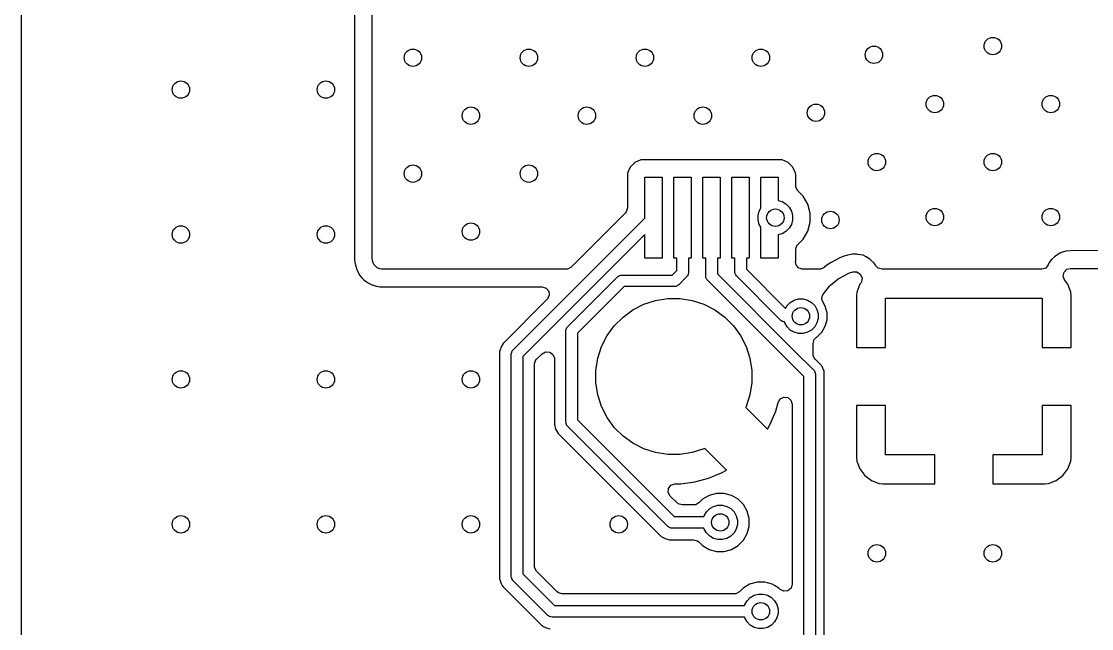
# Model space of a CAD drawing. Extents: x 2.65 to 6.49, y -4.64 to -1.62.
# Drawn here: x 2.648 to 3.374, y -3.713 to -3.3 of the extents above; entities that cross this region are included whole.
import ezdxf

# ---------------------------------------------------------------- set-up
doc = ezdxf.new("R2010")
doc.units = 0
doc.header["$MEASUREMENT"] = 0
doc.layers.add('BLACK', color=7, linetype='CONTINUOUS')

msp = doc.modelspace()

# ---------------------------------------------------------------- linework, layer by layer
at = {"layer": 'BLACK', "linetype": 'CONTINUOUS'}
for p, q in [((2.64766, -4.50913), (2.64766, -2.96767)), ((2.88583, -3.4613), (2.88583, -3.09087)), ((2.8738, -3.19707), (2.8738, -3.4613)), ((3.06094, -3.3991), (3.05915, -3.40315)), ((3.06406, -3.39598), (3.06094, -3.3991)), ((3.06811, -3.39419), (3.06406, -3.39598)), ((3.0691, -3.39407), (3.06811, -3.39419)), ((3.06811, -3.39419), (3.06811, -3.39419)), ((3.08444, -3.39407), (3.0691, -3.39407)), ((3.0691, -3.39407), (3.0691, -3.39407)), ((3.08543, -3.39419), (3.08444, -3.39407)), ((3.0858, -3.39423), (3.08543, -3.39419)), ((3.08581, -3.39416), (3.0858, -3.39423)), ((3.08742, -3.39416), (3.08581, -3.39416)), ((3.08743, -3.39423), (3.08742, -3.39416)), ((3.08878, -3.39407), (3.08743, -3.39423)), ((3.08879, -3.39407), (3.08878, -3.39407)), ((3.10413, -3.39407), (3.08879, -3.39407)), ((3.10512, -3.39419), (3.10413, -3.39407)), ((3.10548, -3.39423), (3.10512, -3.39419)), ((3.10549, -3.39416), (3.10548, -3.39423)), ((3.10711, -3.39416), (3.10549, -3.39416)), ((3.10712, -3.39423), (3.10711, -3.39416)), ((3.10847, -3.39407), (3.10712, -3.39423)), ((3.12381, -3.39407), (3.10847, -3.39407)), ((3.10847, -3.39407), (3.10847, -3.39407)), ((3.1248, -3.39419), (3.12381, -3.39407)), ((3.12517, -3.39423), (3.1248, -3.39419)), ((3.12518, -3.39416), (3.12517, -3.39423)), ((3.12679, -3.39416), (3.12518, -3.39416)), ((3.1268, -3.39423), (3.12679, -3.39416)), ((3.12815, -3.39407), (3.1268, -3.39423)), ((3.12816, -3.39407), (3.12815, -3.39407)), ((3.1435, -3.39407), (3.12816, -3.39407)), ((3.14449, -3.39419), (3.1435, -3.39407)), ((3.14485, -3.39423), (3.14449, -3.39419)), ((3.14486, -3.39416), (3.14485, -3.39423)), ((3.14648, -3.39416), (3.14486, -3.39416)), ((3.14649, -3.39423), (3.14648, -3.39416)), ((3.14784, -3.39407), (3.14649, -3.39423)), ((3.16318, -3.39407), (3.14784, -3.39407)), ((3.14784, -3.39407), (3.14784, -3.39407)), ((3.16417, -3.39419), (3.16318, -3.39407)), ((3.16822, -3.39598), (3.16417, -3.39419)), ((3.17135, -3.3991), (3.16822, -3.39598)), ((3.16822, -3.39598), (3.16822, -3.39598)), ((3.17313, -3.40315), (3.17135, -3.3991)), ((3.05915, -3.40315), (3.05904, -3.40414)), ((3.05904, -3.40414), (3.05904, -3.42688)), ((3.05915, -3.40315), (3.05915, -3.40315)), ((3.07087, -3.4338), (3.07087, -3.40591)), ((3.07087, -3.40591), (3.08268, -3.40591)), ((3.08268, -3.40591), (3.08268, -3.46102)), ((3.09055, -3.46102), (3.09055, -3.40591)), ((3.09055, -3.40591), (3.10236, -3.40591)), ((3.10236, -3.40591), (3.10236, -3.46102)), ((3.11024, -3.46102), (3.11024, -3.40591)), ((3.11024, -3.40591), (3.12205, -3.40591)), ((3.12205, -3.40591), (3.12205, -3.46102)), ((3.12992, -3.46102), (3.12992, -3.40591)), ((3.12992, -3.40591), (3.14173, -3.40591)), ((3.14173, -3.40591), (3.14173, -3.46102)), ((3.14961, -3.42709), (3.14961, -3.40591)), ((3.14961, -3.40591), (3.16142, -3.40591)), ((3.16142, -3.40591), (3.16142, -3.42187)), ((3.17325, -3.40414), (3.17313, -3.40315)), ((3.17313, -3.40315), (3.17313, -3.40315)), ((3.17313, -3.40315), (3.17313, -3.40315)), ((3.17325, -3.41181), (3.17325, -3.40414)), ((3.17325, -3.40414), (3.17325, -3.40414)), ((3.17325, -3.40414), (3.17325, -3.40414)), ((3.17336, -3.41284), (3.17325, -3.41181)), ((3.17468, -3.41526), (3.17336, -3.41284)), ((3.17837, -3.41895), (3.17468, -3.41526)), ((3.18148, -3.42434), (3.17837, -3.41895)), ((3.17837, -3.41895), (3.17837, -3.41895)), ((3.17837, -3.41895), (3.17837, -3.41895)), ((3.05904, -3.42688), (3.05826, -3.42952)), ((3.14854, -3.42894), (3.14961, -3.42709)), ((3.16142, -3.42187), (3.16397, -3.42255)), ((3.16397, -3.42255), (3.16664, -3.42409)), ((3.16664, -3.42409), (3.16882, -3.42627)), ((3.16882, -3.42627), (3.17036, -3.42894)), ((3.18309, -3.43035), (3.18148, -3.42434)), ((3.18148, -3.42434), (3.18148, -3.42434)), ((2.98131, -3.52336), (3.07087, -3.4338)), ((3.05761, -3.43033), (3.02086, -3.46707)), ((3.05826, -3.42952), (3.05761, -3.43033)), ((3.14774, -3.43192), (3.14854, -3.42894)), ((3.14774, -3.43501), (3.14774, -3.43192)), ((3.14854, -3.43798), (3.14774, -3.43501)), ((3.17036, -3.42894), (3.17116, -3.43192)), ((3.17116, -3.43501), (3.17036, -3.43798)), ((3.17116, -3.43192), (3.17116, -3.43501)), ((3.18309, -3.43658), (3.18309, -3.43035)), ((3.14961, -3.43984), (3.14854, -3.43798)), ((3.14961, -3.46102), (3.14961, -3.43984)), ((3.16664, -3.44283), (3.16397, -3.44438)), ((3.16882, -3.44065), (3.16664, -3.44283)), ((3.17036, -3.43798), (3.16882, -3.44065)), ((3.17837, -3.44798), (3.18148, -3.44259)), ((3.18148, -3.44259), (3.18309, -3.43658)), ((3.07087, -3.44494), (2.98803, -3.52777)), ((3.07087, -3.46102), (3.07087, -3.44494)), ((3.16397, -3.44438), (3.16142, -3.44506)), ((3.16142, -3.44506), (3.16142, -3.46102)), ((3.17496, -3.45139), (3.17837, -3.44798)), ((3.17325, -3.45509), (3.17364, -3.45378)), ((3.17325, -3.4551), (3.17325, -3.45509)), ((3.17325, -3.46279), (3.17325, -3.4551)), ((3.17364, -3.45378), (3.17402, -3.45248)), ((3.17402, -3.45248), (3.17404, -3.45246)), ((3.17404, -3.45245), (3.17406, -3.45244)), ((3.17404, -3.45246), (3.17404, -3.45245)), ((3.17406, -3.45244), (3.17468, -3.45167)), ((3.17468, -3.45167), (3.17496, -3.45139)), ((3.35253, -3.45753), (3.34888, -3.46002)), ((3.35441, -3.45688), (3.35253, -3.45752)), ((3.35253, -3.45752), (3.35253, -3.45753)), ((3.35674, -3.45628), (3.35441, -3.45688)), ((3.35441, -3.45688), (3.35441, -3.45688)), ((3.3597, -3.4559), (3.35674, -3.45628)), ((3.54404, -3.45563), (3.3597, -3.4559)), ((2.8738, -3.4613), (2.87382, -3.46176)), ((2.87382, -3.46176), (2.87385, -3.46227)), ((2.87385, -3.46227), (2.87386, -3.46248)), ((2.87386, -3.46248), (2.87395, -3.46343)), ((2.87395, -3.46343), (2.87395, -3.46343)), ((2.87395, -3.46343), (2.87395, -3.46343)), ((2.87395, -3.46343), (2.87412, -3.4646)), ((2.87412, -3.4646), (2.87412, -3.4646)), ((2.87412, -3.4646), (2.87435, -3.46575)), ((2.88592, -3.46225), (2.88583, -3.4613)), ((2.88615, -3.4634), (2.88592, -3.46225)), ((2.88688, -3.46516), (2.88615, -3.4634)), ((2.88726, -3.46573), (2.88688, -3.46516)), ((3.08268, -3.46102), (3.07087, -3.46102)), ((3.09252, -3.46102), (3.09055, -3.46102)), ((3.09252, -3.46931), (3.09252, -3.46102)), ((3.10236, -3.46102), (3.10039, -3.46102)), ((3.10039, -3.46102), (3.10039, -3.47094)), ((3.1122, -3.46102), (3.11024, -3.46102)), ((3.1122, -3.47323), (3.1122, -3.46102)), ((3.12205, -3.46102), (3.12008, -3.46102)), ((3.12008, -3.46102), (3.12008, -3.4716)), ((3.13189, -3.46102), (3.12992, -3.46102)), ((3.13189, -3.47016), (3.13189, -3.46102)), ((3.14173, -3.46102), (3.13976, -3.46102)), ((3.13976, -3.46102), (3.13976, -3.46853)), ((3.16142, -3.46102), (3.14961, -3.46102)), ((3.17318, -3.46359), (3.17319, -3.46332)), ((3.17331, -3.46415), (3.17318, -3.46359)), ((3.17319, -3.46332), (3.17325, -3.46279)), ((3.17337, -3.46496), (3.17331, -3.46415)), ((3.17353, -3.46522), (3.17337, -3.46496)), ((3.19544, -3.4651), (3.1945, -3.4658)), ((3.19624, -3.46457), (3.19544, -3.4651)), ((3.19725, -3.46396), (3.19624, -3.46457)), ((3.19624, -3.46457), (3.19624, -3.46457)), ((3.2032, -3.46077), (3.19725, -3.46396)), ((3.19725, -3.46396), (3.19725, -3.46396)), ((3.20426, -3.46026), (3.2032, -3.46077)), ((3.2032, -3.46077), (3.2032, -3.46077)), ((3.20515, -3.4599), (3.20426, -3.46026)), ((3.20626, -3.4595), (3.20515, -3.4599)), ((3.20852, -3.45881), (3.20626, -3.4595)), ((3.20626, -3.4595), (3.20626, -3.4595)), ((3.2119, -3.45829), (3.20852, -3.45881)), ((3.21465, -3.45826), (3.2119, -3.45829)), ((3.21531, -3.45838), (3.21465, -3.45826)), ((3.21465, -3.45826), (3.21465, -3.45826)), ((3.21901, -3.45903), (3.21531, -3.45838)), ((3.22118, -3.4601), (3.21901, -3.45903)), ((3.22351, -3.46157), (3.22118, -3.4601)), ((3.22118, -3.4601), (3.22118, -3.4601)), ((3.22675, -3.46457), (3.22351, -3.46157)), ((3.22351, -3.46157), (3.22351, -3.46157)), ((3.22351, -3.46157), (3.22351, -3.46157)), ((3.22745, -3.46573), (3.22675, -3.46457)), ((3.34541, -3.46384), (3.3447, -3.46552)), ((3.34694, -3.46197), (3.34541, -3.46384)), ((3.34541, -3.46384), (3.34541, -3.46384)), ((3.34888, -3.46002), (3.34694, -3.46197)), ((2.87435, -3.46575), (2.87504, -3.46801)), ((2.87504, -3.46801), (2.87577, -3.46977)), ((2.87577, -3.46977), (2.87577, -3.46977)), ((2.87577, -3.46977), (2.87577, -3.46977)), ((2.87577, -3.46977), (2.87688, -3.47184)), ((2.87688, -3.47184), (2.87726, -3.47241)), ((2.87726, -3.47241), (2.87875, -3.47423)), ((2.8886, -3.46707), (2.88726, -3.46573)), ((2.88917, -3.46745), (2.8886, -3.46707)), ((2.89093, -3.46818), (2.88917, -3.46745)), ((2.89208, -3.46841), (2.89093, -3.46818)), ((2.89303, -3.4685), (2.89208, -3.46841)), ((3.01741, -3.4685), (2.89303, -3.4685)), ((3.01845, -3.46839), (3.01741, -3.4685)), ((3.02086, -3.46707), (3.01845, -3.46839)), ((3.05439, -3.47248), (3.05516, -3.4724)), ((3.05516, -3.4724), (3.08943, -3.4724)), ((3.08943, -3.4724), (3.09252, -3.46931)), ((3.10032, -3.47171), (3.1, -3.47248)), ((3.10039, -3.47094), (3.10032, -3.47171)), ((3.12008, -3.4716), (3.17208, -3.52359)), ((3.13197, -3.47093), (3.13189, -3.47016)), ((3.13255, -3.47234), (3.13197, -3.47093)), ((3.13304, -3.47294), (3.13255, -3.47234)), ((3.13976, -3.46853), (3.16632, -3.49508)), ((3.17363, -3.46565), (3.17353, -3.46522)), ((3.1743, -3.46642), (3.17363, -3.46565)), ((3.17484, -3.46729), (3.1743, -3.46642)), ((3.17518, -3.46745), (3.17484, -3.46729)), ((3.17543, -3.46773), (3.17518, -3.46745)), ((3.17641, -3.46802), (3.17543, -3.46773)), ((3.17734, -3.46845), (3.17641, -3.46802)), ((3.17771, -3.4684), (3.17734, -3.46845)), ((3.17807, -3.4685), (3.17771, -3.4684)), ((3.18946, -3.4685), (3.17807, -3.4685)), ((3.19003, -3.46847), (3.18946, -3.4685)), ((3.19256, -3.46739), (3.19003, -3.46847)), ((3.1945, -3.4658), (3.19256, -3.46739)), ((3.20293, -3.47456), (3.20888, -3.47137)), ((3.20888, -3.47137), (3.20976, -3.471)), ((3.20976, -3.471), (3.21203, -3.47031)), ((3.21203, -3.47031), (3.21478, -3.47029)), ((3.21478, -3.47029), (3.21711, -3.47175)), ((3.21711, -3.47175), (3.21827, -3.47424)), ((3.22769, -3.46613), (3.22745, -3.46573)), ((3.22924, -3.46773), (3.22769, -3.46613)), ((3.23188, -3.4685), (3.22924, -3.46773)), ((3.3402, -3.4685), (3.23188, -3.4685)), ((3.34035, -3.4685), (3.3402, -3.4685)), ((3.34296, -3.46765), (3.34035, -3.4685)), ((3.3447, -3.46552), (3.34296, -3.46765)), ((3.35486, -3.47316), (3.35544, -3.47047)), ((3.35544, -3.47047), (3.35739, -3.46853)), ((3.35739, -3.46853), (3.35972, -3.46793)), ((3.35972, -3.46793), (3.69186, -3.46744)), ((2.87875, -3.47423), (2.8801, -3.47558)), ((2.8801, -3.47558), (2.88192, -3.47708)), ((2.88192, -3.47708), (2.88249, -3.47745)), ((2.88249, -3.47745), (2.88457, -3.47856)), ((2.88457, -3.47856), (2.88457, -3.47856)), ((2.88457, -3.47856), (2.88632, -3.47929)), ((2.88632, -3.47929), (2.88632, -3.47929)), ((2.88632, -3.47929), (2.88633, -3.47929)), ((2.88633, -3.47929), (2.88858, -3.47998)), ((3.01848, -3.50745), (3.05237, -3.47355)), ((3.05237, -3.47355), (3.05297, -3.47307)), ((3.05297, -3.47307), (3.05439, -3.47248)), ((3.09325, -3.47961), (3.09183, -3.4802)), ((3.09385, -3.47912), (3.09325, -3.47961)), ((3.09924, -3.47373), (3.09385, -3.47912)), ((3.09973, -3.47313), (3.09924, -3.47373)), ((3.1, -3.47248), (3.09973, -3.47313)), ((3.11228, -3.47399), (3.1122, -3.47323)), ((3.11287, -3.47541), (3.11228, -3.47399)), ((3.11336, -3.47601), (3.11287, -3.47541)), ((3.16651, -3.52916), (3.11336, -3.47601)), ((3.16328, -3.50318), (3.13304, -3.47294)), ((3.19625, -3.48005), (3.19692, -3.47938)), ((3.19692, -3.47938), (3.20214, -3.47509)), ((3.20214, -3.47509), (3.20293, -3.47456)), ((3.2168, -3.47866), (3.21482, -3.48396)), ((3.21736, -3.47791), (3.2168, -3.47866)), ((3.2168, -3.47866), (3.2168, -3.47866)), ((3.21791, -3.47697), (3.21736, -3.47791)), ((3.21827, -3.47424), (3.21791, -3.47697)), ((3.35582, -3.47574), (3.35486, -3.47316)), ((3.35801, -3.47866), (3.35582, -3.47574)), ((3.35998, -3.48396), (3.35801, -3.47866)), ((3.35801, -3.47866), (3.35801, -3.47866)), ((2.88858, -3.47998), (2.88973, -3.48021)), ((2.88973, -3.48021), (2.8909, -3.48038)), ((2.8909, -3.48038), (2.89185, -3.48047)), ((2.89185, -3.48047), (2.89303, -3.48053)), ((2.89303, -3.48053), (3.00119, -3.48053)), ((3.00119, -3.48053), (3.00383, -3.48131)), ((3.00383, -3.48131), (3.00563, -3.48339)), ((3.00602, -3.48611), (3.00488, -3.48861)), ((3.00563, -3.48339), (3.00602, -3.48611)), ((3.05679, -3.48028), (3.0252, -3.51187)), ((3.09106, -3.48028), (3.05679, -3.48028)), ((3.09183, -3.4802), (3.09106, -3.48028)), ((3.19127, -3.48718), (3.19137, -3.48632)), ((3.19137, -3.48632), (3.19183, -3.48555)), ((3.19183, -3.48555), (3.19189, -3.48539)), ((3.19189, -3.48539), (3.19209, -3.48513)), ((3.19209, -3.48513), (3.19625, -3.48005)), ((3.21482, -3.48396), (3.21457, -3.48631)), ((3.21457, -3.48631), (3.21457, -3.52165)), ((3.21482, -3.48396), (3.21482, -3.48396)), ((3.36024, -3.48631), (3.35998, -3.48396)), ((3.35998, -3.48396), (3.35998, -3.48396)), ((3.36024, -3.52165), (3.36024, -3.48631)), ((3.36024, -3.48631), (3.36024, -3.48631)), ((3.00464, -3.48887), (2.97463, -3.51888)), ((3.00488, -3.48861), (3.00464, -3.48887)), ((3.06278, -3.49602), (3.07021, -3.49223)), ((3.07021, -3.49223), (3.07814, -3.48966)), ((3.07814, -3.48966), (3.08638, -3.48835)), ((3.08638, -3.48835), (3.09472, -3.48835)), ((3.09472, -3.48835), (3.10296, -3.48966)), ((3.10296, -3.48966), (3.11089, -3.49223)), ((3.11089, -3.49223), (3.11832, -3.49602)), ((3.16632, -3.49508), (3.1674, -3.4932)), ((3.1674, -3.4932), (3.16958, -3.49102)), ((3.16958, -3.49102), (3.17225, -3.48948)), ((3.17225, -3.48948), (3.17523, -3.48868)), ((3.17523, -3.48868), (3.17831, -3.48868)), ((3.17831, -3.48868), (3.18129, -3.48948)), ((3.18129, -3.48948), (3.18396, -3.49102)), ((3.18396, -3.49102), (3.18614, -3.4932)), ((3.18614, -3.4932), (3.18768, -3.49587)), ((3.19099, -3.48799), (3.19127, -3.48718)), ((3.19111, -3.48851), (3.19099, -3.48799)), ((3.19105, -3.48905), (3.19111, -3.48851)), ((3.19143, -3.48983), (3.19105, -3.48905)), ((3.19163, -3.49066), (3.19143, -3.48983)), ((3.1933, -3.49355), (3.19163, -3.49066)), ((3.19451, -3.49806), (3.1933, -3.49355)), ((3.1933, -3.49355), (3.1933, -3.49355)), ((3.1933, -3.49355), (3.1933, -3.49355)), ((3.1933, -3.49355), (3.1933, -3.49355)), ((3.23425, -3.52165), (3.23425, -3.48819)), ((3.23425, -3.48819), (3.34055, -3.48819)), ((3.34055, -3.48819), (3.34055, -3.52165)), ((3.05014, -3.50682), (3.05603, -3.50092)), ((3.05603, -3.50092), (3.06278, -3.49602)), ((3.11832, -3.49602), (3.12507, -3.50092)), ((3.12507, -3.50092), (3.13097, -3.50682)), ((3.18768, -3.49587), (3.18848, -3.49885)), ((3.18848, -3.49885), (3.18848, -3.50194)), ((3.19451, -3.50273), (3.19451, -3.49806)), ((3.0174, -3.50947), (3.01799, -3.50805)), ((3.01799, -3.50805), (3.01848, -3.50745)), ((3.04523, -3.51357), (3.05014, -3.50682)), ((3.13097, -3.50682), (3.13587, -3.51357)), ((3.16388, -3.50367), (3.16328, -3.50318)), ((3.16529, -3.50426), (3.16388, -3.50367)), ((3.16569, -3.50429), (3.16529, -3.50426)), ((3.16586, -3.50491), (3.16569, -3.50429)), ((3.1674, -3.50758), (3.16586, -3.50491)), ((3.16958, -3.50976), (3.1674, -3.50758)), ((3.18614, -3.50758), (3.18396, -3.50976)), ((3.18768, -3.50491), (3.18614, -3.50758)), ((3.18848, -3.50194), (3.18768, -3.50491)), ((3.19096, -3.51128), (3.1933, -3.50724)), ((3.1933, -3.50724), (3.19451, -3.50273)), ((3.01732, -3.51024), (3.0174, -3.50947)), ((3.01732, -3.56063), (3.01732, -3.51024)), ((3.0252, -3.51187), (3.0252, -3.56063)), ((3.04145, -3.521), (3.04523, -3.51357)), ((3.13587, -3.51357), (3.13965, -3.521)), ((3.17225, -3.51131), (3.16958, -3.50976)), ((3.17523, -3.5121), (3.17225, -3.51131)), ((3.17831, -3.5121), (3.17523, -3.5121)), ((3.18129, -3.51131), (3.17831, -3.5121)), ((3.18396, -3.50976), (3.18129, -3.51131)), ((3.18581, -3.51628), (3.18748, -3.51469)), ((3.18748, -3.51469), (3.18766, -3.51459)), ((3.18766, -3.51459), (3.19096, -3.51128)), ((2.97281, -3.52253), (2.97226, -3.52458)), ((2.97307, -3.52158), (2.97281, -3.52253)), ((2.97463, -3.51888), (2.97307, -3.52158)), ((2.97307, -3.52158), (2.97307, -3.52158)), ((2.97463, -3.51888), (2.97463, -3.51888)), ((3.03887, -3.52893), (3.04145, -3.521)), ((3.13965, -3.521), (3.14223, -3.52893)), ((3.18504, -3.51892), (3.18581, -3.51628)), ((3.18504, -3.52615), (3.18504, -3.51892)), ((3.21457, -3.52165), (3.23425, -3.52165)), ((3.34055, -3.52165), (3.36024, -3.52165)), ((2.97226, -3.52458), (2.97226, -3.67857)), ((2.98016, -3.52614), (2.98023, -3.52537)), ((2.98016, -3.67701), (2.98016, -3.52614)), ((2.98023, -3.52537), (2.98082, -3.52395)), ((2.98082, -3.52395), (2.98131, -3.52336)), ((2.98803, -3.52777), (2.98803, -3.67538)), ((2.99652, -3.53072), (2.99667, -3.53053)), ((2.99667, -3.53053), (2.9967, -3.53043)), ((2.9967, -3.53043), (2.99735, -3.52961)), ((2.99735, -3.52961), (3.0011, -3.52587)), ((3.0011, -3.52587), (3.00351, -3.52455)), ((3.00351, -3.52455), (3.00625, -3.52475)), ((3.00625, -3.52475), (3.00846, -3.5264)), ((3.00846, -3.5264), (3.00942, -3.52898)), ((3.00942, -3.52898), (3.00943, -3.52932)), ((3.00943, -3.52932), (3.00943, -3.55907)), ((3.03757, -3.53717), (3.03887, -3.52893)), ((3.14223, -3.52893), (3.14354, -3.53717)), ((3.17874, -3.54139), (3.16651, -3.52916)), ((3.17208, -3.52359), (3.18546, -3.53698)), ((3.18515, -3.52719), (3.18504, -3.52615)), ((3.1852, -3.52729), (3.18515, -3.52719)), ((3.18524, -3.52753), (3.1852, -3.52729)), ((3.18589, -3.52855), (3.18524, -3.52753)), ((3.18647, -3.52961), (3.18589, -3.52855)), ((3.18826, -3.5314), (3.18647, -3.52961)), ((2.99593, -3.53306), (2.99627, -3.53191)), ((2.99593, -3.67009), (2.99593, -3.53306)), ((2.99627, -3.53191), (2.99652, -3.53072)), ((3.03757, -3.54551), (3.03757, -3.53717)), ((3.14354, -3.53717), (3.14354, -3.54551)), ((3.18546, -3.53698), (3.18595, -3.53757)), ((3.18595, -3.53757), (3.18654, -3.53899)), ((3.19104, -3.53418), (3.18826, -3.5314)), ((3.19253, -3.53777), (3.19104, -3.53418)), ((3.19254, -3.5378), (3.19253, -3.53777)), ((3.19254, -3.74285), (3.19254, -3.5378)), ((3.19254, -3.5378), (3.19254, -3.5378)), ((3.17874, -3.7905), (3.17874, -3.54139)), ((3.18654, -3.53899), (3.18661, -3.53976)), ((3.18661, -3.53976), (3.18661, -3.79213)), ((3.03887, -3.55375), (3.03757, -3.54551)), ((3.14354, -3.54551), (3.14223, -3.55375)), ((3.00943, -3.55907), (3.00943, -3.574)), ((3.04145, -3.56168), (3.03887, -3.55375)), ((3.14223, -3.55375), (3.13965, -3.56168)), ((3.15967, -3.5648), (3.16125, -3.5589)), ((3.16125, -3.5589), (3.16268, -3.55655)), ((3.16268, -3.55655), (3.16515, -3.55535)), ((3.16515, -3.55535), (3.16789, -3.55568)), ((3.16789, -3.55568), (3.17001, -3.55743)), ((3.17001, -3.55743), (3.17085, -3.56005)), ((3.01732, -3.57244), (3.01732, -3.56063)), ((3.0252, -3.56063), (3.0252, -3.57081)), ((3.04523, -3.56911), (3.04145, -3.56168)), ((3.13965, -3.56168), (3.13934, -3.56229)), ((3.13934, -3.56229), (3.15406, -3.57701)), ((3.15601, -3.57362), (3.15967, -3.5648)), ((3.17085, -3.56005), (3.17085, -3.56017)), ((3.17085, -3.56017), (3.17085, -3.68237)), ((3.21457, -3.56102), (3.21457, -3.59637)), ((3.23425, -3.56102), (3.21457, -3.56102)), ((3.23425, -3.59449), (3.23425, -3.56102)), ((3.36024, -3.56102), (3.34055, -3.56102)), ((3.34055, -3.56102), (3.34055, -3.59449)), ((3.36024, -3.59637), (3.36024, -3.56102)), ((3.00943, -3.574), (3.01024, -3.57701)), ((3.0174, -3.57321), (3.01732, -3.57244)), ((3.01799, -3.57463), (3.0174, -3.57321)), ((3.0252, -3.57081), (3.09087, -3.63648)), ((3.05014, -3.57586), (3.04523, -3.56911)), ((3.15406, -3.57701), (3.15601, -3.57362)), ((3.15601, -3.57362), (3.15601, -3.57362)), ((3.01024, -3.57701), (3.01172, -3.57957)), ((3.01172, -3.57957), (3.01172, -3.57957)), ((3.01172, -3.57957), (3.01179, -3.57971)), ((3.01179, -3.57971), (3.01179, -3.57971)), ((3.01179, -3.57971), (3.04697, -3.61488)), ((3.01848, -3.57522), (3.01799, -3.57463)), ((3.08646, -3.64321), (3.01848, -3.57522)), ((3.05603, -3.58175), (3.05014, -3.57586)), ((3.06278, -3.58666), (3.05603, -3.58175)), ((3.07021, -3.59044), (3.06278, -3.58666)), ((3.07814, -3.59302), (3.07021, -3.59044)), ((3.08638, -3.59432), (3.07814, -3.59302)), ((3.09472, -3.59432), (3.08638, -3.59432)), ((3.10296, -3.59302), (3.09472, -3.59432)), ((3.11089, -3.59044), (3.10296, -3.59302)), ((3.1115, -3.59013), (3.11089, -3.59044)), ((3.12622, -3.60485), (3.1115, -3.59013)), ((3.26772, -3.59449), (3.23425, -3.59449)), ((3.26772, -3.61417), (3.26772, -3.59449)), ((3.34055, -3.59449), (3.30709, -3.59449)), ((3.30709, -3.59449), (3.30709, -3.61417)), ((3.21457, -3.59637), (3.21482, -3.59872)), ((3.21482, -3.59872), (3.21482, -3.59872)), ((3.21482, -3.59872), (3.2168, -3.60402)), ((3.35801, -3.60402), (3.35998, -3.59872)), ((3.35998, -3.59872), (3.36024, -3.59637)), ((3.35998, -3.59872), (3.35998, -3.59872)), ((3.36024, -3.59637), (3.36024, -3.59637)), ((3.10479, -3.61293), (3.11401, -3.61046)), ((3.11401, -3.61046), (3.12283, -3.6068)), ((3.12283, -3.6068), (3.12622, -3.60485)), ((3.12283, -3.6068), (3.12283, -3.6068)), ((3.2168, -3.60402), (3.2168, -3.60402)), ((3.2168, -3.60402), (3.22019, -3.60855)), ((3.22019, -3.60855), (3.22019, -3.60855)), ((3.22019, -3.60855), (3.22472, -3.61194)), ((3.35008, -3.61194), (3.35461, -3.60855)), ((3.35461, -3.60855), (3.35801, -3.60402)), ((3.35461, -3.60855), (3.35461, -3.60855)), ((3.35801, -3.60402), (3.35801, -3.60402)), ((3.04697, -3.61488), (3.08198, -3.64989)), ((3.08674, -3.62009), (3.08694, -3.61735)), ((3.08694, -3.61735), (3.08858, -3.61515)), ((3.08858, -3.61515), (3.09116, -3.61419)), ((3.09116, -3.61419), (3.09151, -3.61417)), ((3.09151, -3.61417), (3.09532, -3.61417)), ((3.09532, -3.61417), (3.09533, -3.61417)), ((3.09533, -3.61417), (3.10479, -3.61293)), ((3.22472, -3.61194), (3.22472, -3.61194)), ((3.22472, -3.61194), (3.23002, -3.61392)), ((3.23002, -3.61392), (3.23002, -3.61392)), ((3.23002, -3.61392), (3.23237, -3.61417)), ((3.23237, -3.61417), (3.23237, -3.61417)), ((3.23237, -3.61417), (3.26772, -3.61417)), ((3.30709, -3.61417), (3.34243, -3.61417)), ((3.34243, -3.61417), (3.34478, -3.61392)), ((3.34243, -3.61417), (3.34243, -3.61417)), ((3.34478, -3.61392), (3.35008, -3.61194)), ((3.34478, -3.61392), (3.34478, -3.61392)), ((3.35008, -3.61194), (3.35008, -3.61194)), ((3.08806, -3.62251), (3.08674, -3.62009)), ((3.09271, -3.62716), (3.08806, -3.62251)), ((3.10995, -3.62465), (3.10744, -3.62716)), ((3.11444, -3.62206), (3.10995, -3.62465)), ((3.10995, -3.62465), (3.10995, -3.62465)), ((3.11945, -3.62072), (3.11444, -3.62206)), ((3.12464, -3.62072), (3.11945, -3.62072)), ((3.12715, -3.62139), (3.12464, -3.62072)), ((3.12965, -3.62206), (3.12715, -3.62139)), ((3.13094, -3.6228), (3.12965, -3.62206)), ((3.13415, -3.62465), (3.13094, -3.6228)), ((3.13781, -3.62832), (3.13415, -3.62465)), ((3.09352, -3.62782), (3.09271, -3.62716)), ((3.09616, -3.62859), (3.09352, -3.62782)), ((3.10399, -3.62859), (3.09616, -3.62859)), ((3.10503, -3.62848), (3.10399, -3.62859)), ((3.10512, -3.62843), (3.10503, -3.62848)), ((3.10536, -3.62839), (3.10512, -3.62843)), ((3.10638, -3.62774), (3.10536, -3.62839)), ((3.10744, -3.62716), (3.10638, -3.62774)), ((3.11268, -3.63323), (3.11486, -3.63105)), ((3.11486, -3.63105), (3.11753, -3.62951)), ((3.11753, -3.62951), (3.12051, -3.62871)), ((3.12051, -3.62871), (3.12359, -3.62871)), ((3.12359, -3.62871), (3.12657, -3.62951)), ((3.12657, -3.62951), (3.12924, -3.63105)), ((3.12924, -3.63105), (3.13142, -3.63323)), ((3.14041, -3.63282), (3.13781, -3.62832)), ((3.09087, -3.63648), (3.11098, -3.63648)), ((3.11098, -3.63648), (3.11114, -3.6359)), ((3.11114, -3.6359), (3.11268, -3.63323)), ((3.13142, -3.63323), (3.13296, -3.6359)), ((3.13296, -3.6359), (3.13376, -3.63888)), ((3.13376, -3.63888), (3.13376, -3.64196)), ((3.14175, -3.63783), (3.14041, -3.63282)), ((3.14175, -3.64302), (3.14175, -3.63783)), ((3.08705, -3.64369), (3.08646, -3.64321)), ((3.08847, -3.64428), (3.08705, -3.64369)), ((3.08924, -3.64436), (3.08847, -3.64428)), ((3.11098, -3.64436), (3.08924, -3.64436)), ((3.11114, -3.64494), (3.11098, -3.64436)), ((3.11268, -3.64761), (3.11114, -3.64494)), ((3.13296, -3.64494), (3.13142, -3.64761)), ((3.13376, -3.64196), (3.13296, -3.64494)), ((3.14041, -3.64803), (3.14175, -3.64302)), ((3.08198, -3.64989), (3.08467, -3.65145)), ((3.08467, -3.65145), (3.08768, -3.65225)), ((3.08768, -3.65225), (3.10399, -3.65225)), ((3.10399, -3.65225), (3.10663, -3.65303)), ((3.10663, -3.65303), (3.10744, -3.65368)), ((3.10744, -3.65368), (3.10995, -3.65619)), ((3.11486, -3.64979), (3.11268, -3.64761)), ((3.11753, -3.65133), (3.11486, -3.64979)), ((3.12051, -3.65213), (3.11753, -3.65133)), ((3.12359, -3.65213), (3.12051, -3.65213)), ((3.12657, -3.65133), (3.12359, -3.65213)), ((3.12924, -3.64979), (3.12657, -3.65133)), ((3.13142, -3.64761), (3.12924, -3.64979)), ((3.13415, -3.65619), (3.13781, -3.65252)), ((3.13781, -3.65252), (3.14041, -3.64803)), ((3.10995, -3.65619), (3.11444, -3.65878)), ((3.11444, -3.65878), (3.11945, -3.66013)), ((3.11945, -3.66013), (3.11945, -3.66013)), ((3.11945, -3.66013), (3.12464, -3.66013)), ((3.12464, -3.66013), (3.12965, -3.65878)), ((3.12464, -3.66013), (3.12464, -3.66013)), ((3.12965, -3.65878), (3.13415, -3.65619)), ((2.98803, -3.67538), (3.0095, -3.69685)), ((2.99604, -3.67112), (2.99593, -3.67009)), ((2.99735, -3.67354), (2.99604, -3.67112)), ((3.01134, -3.68753), (2.99735, -3.67354)), ((2.97226, -3.67857), (2.97245, -3.67928)), ((2.97245, -3.67928), (2.97307, -3.68157)), ((2.97307, -3.68157), (2.97307, -3.68157)), ((2.97307, -3.68157), (2.9741, -3.68336)), ((2.98023, -3.67778), (2.98016, -3.67701)), ((2.98082, -3.6792), (2.98023, -3.67778)), ((2.98131, -3.67979), (2.98082, -3.6792)), ((3.00509, -3.70357), (2.98131, -3.67979)), ((3.142, -3.68243), (3.13751, -3.68502)), ((3.14701, -3.68108), (3.142, -3.68243)), ((3.1522, -3.68108), (3.14701, -3.68108)), ((3.15404, -3.68157), (3.1522, -3.68108)), ((3.15721, -3.68243), (3.15404, -3.68157)), ((3.15883, -3.68336), (3.15721, -3.68243)), ((3.17085, -3.68237), (3.17007, -3.68501)), ((2.9741, -3.68336), (2.97463, -3.68427)), ((2.97463, -3.68427), (2.99841, -3.70805)), ((3.01216, -3.68818), (3.01134, -3.68753)), ((3.0148, -3.68896), (3.01216, -3.68818)), ((3.13155, -3.68896), (3.0148, -3.68896)), ((3.13259, -3.68885), (3.13155, -3.68896)), ((3.135, -3.68753), (3.13259, -3.68885)), ((3.13751, -3.68502), (3.135, -3.68753)), ((3.13751, -3.68502), (3.13751, -3.68502)), ((3.14242, -3.69142), (3.14509, -3.68988)), ((3.14509, -3.68988), (3.14806, -3.68908)), ((3.14806, -3.68908), (3.15115, -3.68908)), ((3.15115, -3.68908), (3.15413, -3.68988)), ((3.15413, -3.68988), (3.1568, -3.69142)), ((3.16171, -3.68502), (3.15883, -3.68336)), ((3.16251, -3.68583), (3.16171, -3.68502)), ((3.16171, -3.68502), (3.16171, -3.68502)), ((3.16277, -3.68606), (3.16251, -3.68583)), ((3.16527, -3.68721), (3.16277, -3.68606)), ((3.16799, -3.68682), (3.16527, -3.68721)), ((3.17007, -3.68501), (3.16799, -3.68682)), ((3.0095, -3.69685), (3.13854, -3.69685)), ((3.13854, -3.69685), (3.13869, -3.69627)), ((3.13869, -3.69627), (3.14024, -3.6936)), ((3.14024, -3.6936), (3.14242, -3.69142)), ((3.1568, -3.69142), (3.15898, -3.6936)), ((3.15898, -3.6936), (3.16052, -3.69627)), ((3.16052, -3.69627), (3.16132, -3.69925)), ((3.00569, -3.70406), (3.00509, -3.70357)), ((3.0061, -3.70423), (3.00569, -3.70406)), ((3.00711, -3.70465), (3.0061, -3.70423)), ((3.00787, -3.70472), (3.00711, -3.70465)), ((3.13854, -3.70472), (3.00787, -3.70472)), ((3.13869, -3.70531), (3.13854, -3.70472)), ((3.16132, -3.70233), (3.16052, -3.70531)), ((3.16132, -3.69925), (3.16132, -3.70233)), ((2.99841, -3.70805), (3.00061, -3.71025)), ((3.00061, -3.71025), (3.00061, -3.71025)), ((3.00061, -3.71025), (3.00061, -3.71025)), ((3.00061, -3.71025), (3.00198, -3.71104)), ((3.00198, -3.71104), (3.00331, -3.71181)), ((3.00331, -3.71181), (3.00632, -3.71262)), ((3.14024, -3.70798), (3.13869, -3.70531)), ((3.14242, -3.71016), (3.14024, -3.70798)), ((3.14509, -3.7117), (3.14242, -3.71016)), ((3.14806, -3.7125), (3.14509, -3.7117)), ((3.15413, -3.7117), (3.15115, -3.7125)), ((3.1568, -3.71016), (3.15413, -3.7117)), ((3.15898, -3.70798), (3.1568, -3.71016)), ((3.16052, -3.70531), (3.15898, -3.70798)), ((3.15115, -3.7125), (3.14806, -3.7125))]:
    msp.add_line(p, q, dxfattribs=at)
at = {"layer": 'BLACK'}
for centre in [(3.30709, -3.31693), (2.91339, -3.3248), (2.99213, -3.3248), (3.07087, -3.3248), (3.14961, -3.3248), (3.22638, -3.32283), (2.75591, -3.34646), (2.85433, -3.34646), (3.26772, -3.3563), (3.34646, -3.3563), (2.95276, -3.36417), (3.0315, -3.36417), (3.11024, -3.36417), (3.18701, -3.3622), (3.22835, -3.39567), (3.30709, -3.39567), (2.91339, -3.40354), (2.99213, -3.40354), (3.15945, -3.43346), (3.26772, -3.43307), (3.34646, -3.43307), (3.19685, -3.43504), (2.75591, -3.44488), (2.85433, -3.44488), (2.95276, -3.44291), (3.17677, -3.50039), (2.75591, -3.54331), (2.85433, -3.54331), (2.95276, -3.54331), (2.75591, -3.64173), (2.85433, -3.64173), (2.95276, -3.64173), (3.05315, -3.64173), (3.12205, -3.64042), (3.22835, -3.66142), (3.30709, -3.66142), (3.14961, -3.70079)]:
    msp.add_circle(centre, 0.00591, dxfattribs=at)

doc.saveas('drawing.dxf')
